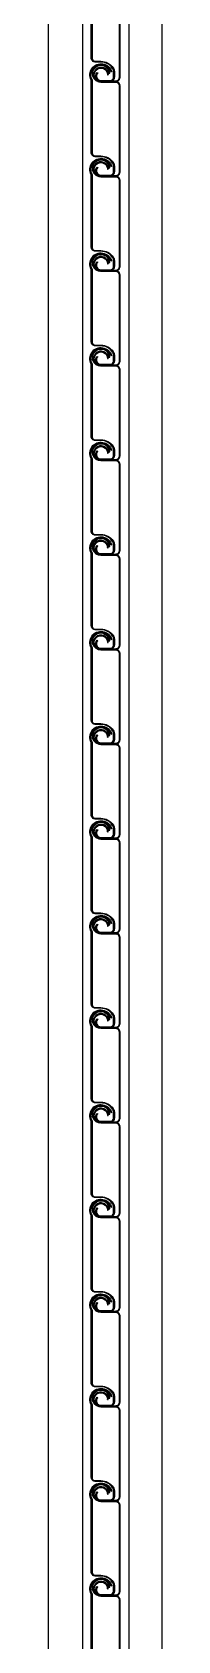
# Model space of a CAD drawing. Header units: millimetres. Extents: x 19868 to 801382, y -4805 to 85279.
# Drawn here: x 159350 to 159436, y 36118 to 37342 of the extents above; entities that cross this region are included whole.
import ezdxf

# ---------------------------------------------------------------- set-up
doc = ezdxf.new("R2010")
doc.units = ezdxf.units.MM
doc.header["$LTSCALE"] = 250
doc.layers.add('A-ETC-8', color=8, linetype='Continuous')

# ---------------------------------------------------------------- blocks, each defined once
blk = doc.blocks.new('C9fc9bb7c')
h = blk.add_hatch()
h.set_pattern_fill('ANSI31', color=256, scale=1.161, angle=-90, style=0)
h.set_pattern_definition([(315, (-1584085.85751, 209124.36318), (0.10261887162, 0.10261887162), [])])
h.paths.add_polyline_path([(710.8, 2279.6), (710.8, 2336.9), (710.8, 2344, 0.414214), (707.7, 2347.1), (696.9, 2347.1), (696.9, 2347.7), (707.7, 2347.7, -0.414214), (711.4, 2344), (711.4, 2336.9), (711.4, 2279.6)])
h.paths.add_polyline_path([(690.2, 2353.7), (690.8, 2353.7, 0.272094), (694, 2348.4), (692.9, 2348.4, -0.234313)])
h.paths.add_polyline_path([(690.2, 2353.7, -0.416993), (696.9, 2360.5), (696.9, 2359.9, 0.41726), (690.8, 2353.7)])
h.paths.add_polyline_path([(696.9, 2359.9), (696.9, 2360.5, -0.414214), (703.6, 2353.8), (703, 2353.8, 0.414214)])
h.paths.add_polyline_path([(692.9, 2348.4), (694, 2348.4, 0.125086), (696.9, 2347.7), (696.9, 2347.1, -0.161553)])
h.paths.add_polyline_path([(707.7, 2275.1), (696.9, 2275.1), (696.9, 2275.7), (704.1, 2275.7), (707.7, 2275.7, 0.414214), (710.8, 2278.8), (710.8, 2279.6), (711.4, 2279.6), (711.4, 2278.8, -0.414214)])
h.paths.add_polyline_path([(696.9, 2285.8), (696.9, 2286.4, -0.414214), (702.5, 2280.7), (701.9, 2280.7, 0.414214)])
h.paths.add_polyline_path([(691.4, 2279.6, -0.474498), (696.9, 2286.4), (696.9, 2285.8, 0.481821), (692, 2279.6)])
h.paths.add_polyline_path([(691.4, 2279.6), (692, 2279.6, 0.349691), (696.9, 2275.7), (696.9, 2275.1, -0.356394)])
h = blk.add_hatch()
h.set_pattern_fill('ANSI31', color=256, scale=1.161, angle=-90, style=0)
h.set_pattern_definition([(315, (-1584085.85751, 209052.38711), (0.10261887162, 0.10261887162), [])])
h.paths.add_polyline_path([(710.8, 2207.6), (710.8, 2264.9), (710.8, 2272.1, 0.414214), (707.7, 2275.1), (696.9, 2275.1), (696.9, 2275.7), (707.7, 2275.7, -0.414214), (711.4, 2272.1), (711.4, 2264.9), (711.4, 2207.6)])
h.paths.add_polyline_path([(690.2, 2281.7), (690.8, 2281.7, 0.272094), (694, 2276.4), (692.9, 2276.4, -0.234313)])
h.paths.add_polyline_path([(690.2, 2281.7, -0.416993), (696.9, 2288.5), (696.9, 2287.9, 0.41726), (690.8, 2281.7)])
h.paths.add_polyline_path([(696.9, 2287.9), (696.9, 2288.5, -0.414214), (703.6, 2281.8), (703, 2281.8, 0.414214)])
h.paths.add_polyline_path([(692.9, 2276.4), (694, 2276.4, 0.125086), (696.9, 2275.7), (696.9, 2275.1, -0.161553)])
h.paths.add_polyline_path([(707.7, 2203.1), (696.9, 2203.1), (696.9, 2203.7), (704.1, 2203.7), (707.7, 2203.7, 0.414214), (710.8, 2206.8), (710.8, 2207.6), (711.4, 2207.6), (711.4, 2206.8, -0.414214)])
h.paths.add_polyline_path([(696.9, 2213.8), (696.9, 2214.4, -0.414214), (702.5, 2208.8), (701.9, 2208.8, 0.414214)])
h.paths.add_polyline_path([(691.4, 2207.6, -0.474498), (696.9, 2214.4), (696.9, 2213.8, 0.481821), (692, 2207.6)])
h.paths.add_polyline_path([(691.4, 2207.6), (692, 2207.6, 0.349691), (696.9, 2203.7), (696.9, 2203.1, -0.356394)])
h = blk.add_hatch()
h.set_pattern_fill('ANSI31', color=256, scale=1.161, angle=-90, style=0)
h.set_pattern_definition([(315, (-1584085.85751, 208980.41104), (0.10261887162, 0.10261887162), [])])
h.paths.add_polyline_path([(710.8, 2135.7), (710.8, 2192.9), (710.8, 2200.1, 0.414214), (707.7, 2203.1), (696.9, 2203.1), (696.9, 2203.7), (707.7, 2203.7, -0.414214), (711.4, 2200.1), (711.4, 2192.9), (711.4, 2135.7)])
h.paths.add_polyline_path([(690.2, 2209.8), (690.8, 2209.8, 0.272094), (694, 2204.5), (692.9, 2204.5, -0.234313)])
h.paths.add_polyline_path([(690.2, 2209.8, -0.416993), (696.9, 2216.5), (696.9, 2215.9, 0.41726), (690.8, 2209.8)])
h.paths.add_polyline_path([(696.9, 2215.9), (696.9, 2216.5, -0.414214), (703.6, 2209.8), (703, 2209.8, 0.414214)])
h.paths.add_polyline_path([(692.9, 2204.5), (694, 2204.5, 0.125086), (696.9, 2203.7), (696.9, 2203.1, -0.161553)])
h.paths.add_polyline_path([(707.7, 2131.2), (696.9, 2131.2), (696.9, 2131.8), (704.1, 2131.8), (707.7, 2131.8, 0.414214), (710.8, 2134.8), (710.8, 2135.7), (711.4, 2135.7), (711.4, 2134.8, -0.414214)])
h.paths.add_polyline_path([(696.9, 2141.8), (696.9, 2142.4, -0.414214), (702.5, 2136.8), (701.9, 2136.8, 0.414214)])
h.paths.add_polyline_path([(691.4, 2135.7, -0.474498), (696.9, 2142.4), (696.9, 2141.8, 0.481821), (692, 2135.7)])
h.paths.add_polyline_path([(691.4, 2135.7), (692, 2135.7, 0.349691), (696.9, 2131.8), (696.9, 2131.2, -0.356394)])
h = blk.add_hatch()
h.set_pattern_fill('ANSI31', color=256, scale=1.161, angle=-90, style=0)
h.set_pattern_definition([(315, (-1584085.85751, 208908.43497), (0.10261887162, 0.10261887162), [])])
h.paths.add_polyline_path([(710.8, 2063.7), (710.8, 2121), (710.8, 2128.1, 0.414214), (707.7, 2131.2), (696.9, 2131.2), (696.9, 2131.8), (707.7, 2131.8, -0.414214), (711.4, 2128.1), (711.4, 2121), (711.4, 2063.7)])
h.paths.add_polyline_path([(690.2, 2137.8), (690.8, 2137.8, 0.272094), (694, 2132.5), (692.9, 2132.5, -0.234313)])
h.paths.add_polyline_path([(690.2, 2137.8, -0.416993), (696.9, 2144.6), (696.9, 2144, 0.41726), (690.8, 2137.8)])
h.paths.add_polyline_path([(696.9, 2144), (696.9, 2144.6, -0.414214), (703.6, 2137.9), (703, 2137.9, 0.414214)])
h.paths.add_polyline_path([(692.9, 2132.5), (694, 2132.5, 0.125086), (696.9, 2131.8), (696.9, 2131.2, -0.161553)])
h.paths.add_polyline_path([(707.7, 2059.2), (696.9, 2059.2), (696.9, 2059.8), (704.1, 2059.8), (707.7, 2059.8, 0.414214), (710.8, 2062.8), (710.8, 2063.7), (711.4, 2063.7), (711.4, 2062.8, -0.414214)])
h.paths.add_polyline_path([(696.9, 2069.8), (696.9, 2070.4, -0.414214), (702.5, 2064.8), (701.9, 2064.8, 0.414214)])
h.paths.add_polyline_path([(691.4, 2063.7, -0.474498), (696.9, 2070.4), (696.9, 2069.8, 0.481821), (692, 2063.7)])
h.paths.add_polyline_path([(691.4, 2063.7), (692, 2063.7, 0.349691), (696.9, 2059.8), (696.9, 2059.2, -0.356394)])
h = blk.add_hatch()
h.set_pattern_fill('ANSI31', color=256, scale=1.161, angle=-90, style=0)
h.set_pattern_definition([(315, (-1584085.85751, 208836.4589), (0.10261887162, 0.10261887162), [])])
h.paths.add_polyline_path([(710.8, 1991.7), (710.8, 2049), (710.8, 2056.1, 0.414214), (707.7, 2059.2), (696.9, 2059.2), (696.9, 2059.8), (707.7, 2059.8, -0.414214), (711.4, 2056.1), (711.4, 2049), (711.4, 1991.7)])
h.paths.add_polyline_path([(690.2, 2065.8), (690.8, 2065.8, 0.272094), (694, 2060.5), (692.9, 2060.5, -0.234313)])
h.paths.add_polyline_path([(690.2, 2065.8, -0.416993), (696.9, 2072.6), (696.9, 2072, 0.41726), (690.8, 2065.8)])
h.paths.add_polyline_path([(696.9, 2072), (696.9, 2072.6, -0.414214), (703.6, 2065.9), (703, 2065.9, 0.414214)])
h.paths.add_polyline_path([(692.9, 2060.5), (694, 2060.5, 0.125086), (696.9, 2059.8), (696.9, 2059.2, -0.161553)])
h.paths.add_polyline_path([(707.7, 1987.2), (696.9, 1987.2), (696.9, 1987.8), (704.1, 1987.8), (707.7, 1987.8, 0.414214), (710.8, 1990.9), (710.8, 1991.7), (711.4, 1991.7), (711.4, 1990.9, -0.414214)])
h.paths.add_polyline_path([(696.9, 1997.9), (696.9, 1998.5, -0.414214), (702.5, 1992.8), (701.9, 1992.8, 0.414214)])
h.paths.add_polyline_path([(691.4, 1991.7, -0.474498), (696.9, 1998.5), (696.9, 1997.9, 0.481821), (692, 1991.7)])
h.paths.add_polyline_path([(691.4, 1991.7), (692, 1991.7, 0.349691), (696.9, 1987.8), (696.9, 1987.2, -0.356394)])
h = blk.add_hatch()
h.set_pattern_fill('ANSI31', color=256, scale=1.161, angle=-90, style=0)
h.set_pattern_definition([(315, (-1584085.85751, 208764.48283), (0.10261887162, 0.10261887162), [])])
h.paths.add_polyline_path([(710.8, 1919.7), (710.8, 1977), (710.8, 1984.2, 0.414214), (707.7, 1987.2), (696.9, 1987.2), (696.9, 1987.8), (707.7, 1987.8, -0.414214), (711.4, 1984.2), (711.4, 1977), (711.4, 1919.7)])
h.paths.add_polyline_path([(690.2, 1993.8), (690.8, 1993.8, 0.272094), (694, 1988.5), (692.9, 1988.5, -0.234313)])
h.paths.add_polyline_path([(690.2, 1993.8, -0.416993), (696.9, 2000.6), (696.9, 2000, 0.41726), (690.8, 1993.8)])
h.paths.add_polyline_path([(696.9, 2000), (696.9, 2000.6, -0.414214), (703.6, 1993.9), (703, 1993.9, 0.414214)])
h.paths.add_polyline_path([(692.9, 1988.5), (694, 1988.5, 0.125086), (696.9, 1987.8), (696.9, 1987.2, -0.161553)])
h.paths.add_polyline_path([(707.7, 1915.2), (696.9, 1915.2), (696.9, 1915.8), (704.1, 1915.8), (707.7, 1915.8, 0.414214), (710.8, 1918.9), (710.8, 1919.7), (711.4, 1919.7), (711.4, 1918.9, -0.414214)])
h.paths.add_polyline_path([(696.9, 1925.9), (696.9, 1926.5, -0.414214), (702.5, 1920.9), (701.9, 1920.9, 0.414214)])
h.paths.add_polyline_path([(691.4, 1919.7, -0.474498), (696.9, 1926.5), (696.9, 1925.9, 0.481821), (692, 1919.7)])
h.paths.add_polyline_path([(691.4, 1919.7), (692, 1919.7, 0.349691), (696.9, 1915.8), (696.9, 1915.2, -0.356394)])
h = blk.add_hatch()
h.set_pattern_fill('ANSI31', color=256, scale=1.161, angle=-90, style=0)
h.set_pattern_definition([(315, (-1584085.85751, 208692.50676), (0.10261887162, 0.10261887162), [])])
h.paths.add_polyline_path([(710.8, 1847.8), (710.8, 1905), (710.8, 1912.2, 0.414214), (707.7, 1915.2), (696.9, 1915.2), (696.9, 1915.8), (707.7, 1915.8, -0.414214), (711.4, 1912.2), (711.4, 1905), (711.4, 1847.8)])
h.paths.add_polyline_path([(690.2, 1921.9), (690.8, 1921.9, 0.272094), (694, 1916.6), (692.9, 1916.6, -0.234313)])
h.paths.add_polyline_path([(690.2, 1921.9, -0.416993), (696.9, 1928.6), (696.9, 1928, 0.41726), (690.8, 1921.9)])
h.paths.add_polyline_path([(696.9, 1928), (696.9, 1928.6, -0.414214), (703.6, 1921.9), (703, 1921.9, 0.414214)])
h.paths.add_polyline_path([(692.9, 1916.6), (694, 1916.6, 0.125086), (696.9, 1915.8), (696.9, 1915.2, -0.161553)])
h.paths.add_polyline_path([(707.7, 1843.3), (696.9, 1843.3), (696.9, 1843.8), (704.1, 1843.8), (707.7, 1843.8, 0.414214), (710.8, 1846.9), (710.8, 1847.8), (711.4, 1847.8), (711.4, 1846.9, -0.414214)])
h.paths.add_polyline_path([(696.9, 1853.9), (696.9, 1854.5, -0.414214), (702.5, 1848.9), (701.9, 1848.9, 0.414214)])
h.paths.add_polyline_path([(691.4, 1847.8, -0.474498), (696.9, 1854.5), (696.9, 1853.9, 0.481821), (692, 1847.8)])
h.paths.add_polyline_path([(691.4, 1847.8), (692, 1847.8, 0.349691), (696.9, 1843.8), (696.9, 1843.3, -0.356394)])
h = blk.add_hatch()
h.set_pattern_fill('ANSI31', color=256, scale=1.161, angle=-90, style=0)
h.set_pattern_definition([(315, (-1584085.85751, 208620.53069), (0.10261887162, 0.10261887162), [])])
h.paths.add_polyline_path([(710.8, 1775.8), (710.8, 1833.1), (710.8, 1840.2, 0.414214), (707.7, 1843.3), (696.9, 1843.3), (696.9, 1843.8), (707.7, 1843.8, -0.414214), (711.4, 1840.2), (711.4, 1833.1), (711.4, 1775.8)])
h.paths.add_polyline_path([(690.2, 1849.9), (690.8, 1849.9, 0.272094), (694, 1844.6), (692.9, 1844.6, -0.234313)])
h.paths.add_polyline_path([(690.2, 1849.9, -0.416993), (696.9, 1856.7), (696.9, 1856.1, 0.41726), (690.8, 1849.9)])
h.paths.add_polyline_path([(696.9, 1856.1), (696.9, 1856.7, -0.414214), (703.6, 1850), (703, 1850, 0.414214)])
h.paths.add_polyline_path([(692.9, 1844.6), (694, 1844.6, 0.125086), (696.9, 1843.8), (696.9, 1843.3, -0.161553)])
h.paths.add_polyline_path([(707.7, 1771.3), (696.9, 1771.3), (696.9, 1771.9), (704.1, 1771.9), (707.7, 1771.9, 0.414214), (710.8, 1774.9), (710.8, 1775.8), (711.4, 1775.8), (711.4, 1774.9, -0.414214)])
h.paths.add_polyline_path([(696.9, 1781.9), (696.9, 1782.5, -0.414214), (702.5, 1776.9), (701.9, 1776.9, 0.414214)])
h.paths.add_polyline_path([(691.4, 1775.8, -0.474498), (696.9, 1782.5), (696.9, 1781.9, 0.481821), (692, 1775.8)])
h.paths.add_polyline_path([(691.4, 1775.8), (692, 1775.8, 0.349691), (696.9, 1771.9), (696.9, 1771.3, -0.356394)])
h = blk.add_hatch()
h.set_pattern_fill('ANSI31', color=256, scale=1.161, angle=-90, style=0)
h.set_pattern_definition([(315, (-1584085.85751, 208548.55462), (0.10261887162, 0.10261887162), [])])
h.paths.add_polyline_path([(710.8, 1703.8), (710.8, 1761.1), (710.8, 1768.2, 0.414214), (707.7, 1771.3), (696.9, 1771.3), (696.9, 1771.9), (707.7, 1771.9, -0.414214), (711.4, 1768.2), (711.4, 1761.1), (711.4, 1703.8)])
h.paths.add_polyline_path([(690.2, 1777.9), (690.8, 1777.9, 0.272094), (694, 1772.6), (692.9, 1772.6, -0.234313)])
h.paths.add_polyline_path([(690.2, 1777.9, -0.416993), (696.9, 1784.7), (696.9, 1784.1, 0.41726), (690.8, 1777.9)])
h.paths.add_polyline_path([(696.9, 1784.1), (696.9, 1784.7, -0.414214), (703.6, 1778), (703, 1778, 0.414214)])
h.paths.add_polyline_path([(692.9, 1772.6), (694, 1772.6, 0.125086), (696.9, 1771.9), (696.9, 1771.3, -0.161553)])
h.paths.add_polyline_path([(707.7, 1699.3), (696.9, 1699.3), (696.9, 1699.9), (704.1, 1699.9), (707.7, 1699.9, 0.414214), (710.8, 1702.9), (710.8, 1703.8), (711.4, 1703.8), (711.4, 1702.9, -0.414214)])
h.paths.add_polyline_path([(696.9, 1710), (696.9, 1710.5, -0.414214), (702.5, 1704.9), (701.9, 1704.9, 0.414214)])
h.paths.add_polyline_path([(691.4, 1703.8, -0.474498), (696.9, 1710.5), (696.9, 1710, 0.481821), (692, 1703.8)])
h.paths.add_polyline_path([(691.4, 1703.8), (692, 1703.8, 0.349691), (696.9, 1699.9), (696.9, 1699.3, -0.356394)])
h = blk.add_hatch()
h.set_pattern_fill('ANSI31', color=256, scale=1.161, angle=-90, style=0)
h.set_pattern_definition([(315, (-1584085.85751, 208476.57855), (0.10261887162, 0.10261887162), [])])
h.paths.add_polyline_path([(710.8, 1631.8), (710.8, 1689.1), (710.8, 1696.3, 0.414214), (707.7, 1699.3), (696.9, 1699.3), (696.9, 1699.9), (707.7, 1699.9, -0.414214), (711.4, 1696.3), (711.4, 1689.1), (711.4, 1631.8)])
h.paths.add_polyline_path([(690.2, 1705.9), (690.8, 1705.9, 0.272094), (694, 1700.6), (692.9, 1700.6, -0.234313)])
h.paths.add_polyline_path([(690.2, 1705.9, -0.416993), (696.9, 1712.7), (696.9, 1712.1, 0.41726), (690.8, 1705.9)])
h.paths.add_polyline_path([(696.9, 1712.1), (696.9, 1712.7, -0.414214), (703.6, 1706), (703, 1706, 0.414214)])
h.paths.add_polyline_path([(692.9, 1700.6), (694, 1700.6, 0.125086), (696.9, 1699.9), (696.9, 1699.3, -0.161553)])
h.paths.add_polyline_path([(707.7, 1627.3), (696.9, 1627.3), (696.9, 1627.9), (704.1, 1627.9), (707.7, 1627.9, 0.414214), (710.8, 1631), (710.8, 1631.8), (711.4, 1631.8), (711.4, 1631, -0.414214)])
h.paths.add_polyline_path([(696.9, 1638), (696.9, 1638.6, -0.414214), (702.5, 1633), (701.9, 1633, 0.414214)])
h.paths.add_polyline_path([(691.4, 1631.8, -0.474498), (696.9, 1638.6), (696.9, 1638, 0.481821), (692, 1631.8)])
h.paths.add_polyline_path([(691.4, 1631.8), (692, 1631.8, 0.349691), (696.9, 1627.9), (696.9, 1627.3, -0.356394)])
h = blk.add_hatch()
h.set_pattern_fill('ANSI31', color=256, scale=1.161, angle=-90, style=0)
h.set_pattern_definition([(315, (-1584085.85751, 208404.60248), (0.10261887162, 0.10261887162), [])])
h.paths.add_polyline_path([(710.8, 1559.9), (710.8, 1617.1), (710.8, 1624.3, 0.414214), (707.7, 1627.3), (696.9, 1627.3), (696.9, 1627.9), (707.7, 1627.9, -0.414214), (711.4, 1624.3), (711.4, 1617.1), (711.4, 1559.9)])
h.paths.add_polyline_path([(690.2, 1634), (690.8, 1634, 0.272094), (694, 1628.7), (692.9, 1628.7, -0.234313)])
h.paths.add_polyline_path([(690.2, 1634, -0.416993), (696.9, 1640.7), (696.9, 1640.1, 0.41726), (690.8, 1634)])
h.paths.add_polyline_path([(696.9, 1640.1), (696.9, 1640.7, -0.414214), (703.6, 1634), (703, 1634, 0.414214)])
h.paths.add_polyline_path([(692.9, 1628.7), (694, 1628.7, 0.125086), (696.9, 1627.9), (696.9, 1627.3, -0.161553)])
h.paths.add_polyline_path([(707.7, 1555.4), (696.9, 1555.4), (696.9, 1555.9), (704.1, 1555.9), (707.7, 1555.9, 0.414214), (710.8, 1559), (710.8, 1559.9), (711.4, 1559.9), (711.4, 1559, -0.414214)])
h.paths.add_polyline_path([(696.9, 1566), (696.9, 1566.6, -0.414214), (702.5, 1561), (701.9, 1561, 0.414214)])
h.paths.add_polyline_path([(691.4, 1559.9, -0.474498), (696.9, 1566.6), (696.9, 1566, 0.481821), (692, 1559.9)])
h.paths.add_polyline_path([(691.4, 1559.9), (692, 1559.9, 0.349691), (696.9, 1555.9), (696.9, 1555.4, -0.356394)])
h = blk.add_hatch()
h.set_pattern_fill('ANSI31', color=256, scale=1.161, angle=-90, style=0)
h.set_pattern_definition([(315, (-1584085.85751, 208332.62641), (0.10261887162, 0.10261887162), [])])
h.paths.add_polyline_path([(710.8, 1487.9), (710.8, 1545.2), (710.8, 1552.3, 0.414214), (707.7, 1555.4), (696.9, 1555.4), (696.9, 1555.9), (707.7, 1555.9, -0.414214), (711.4, 1552.3), (711.4, 1545.2), (711.4, 1487.9)])
h.paths.add_polyline_path([(690.2, 1562), (690.8, 1562, 0.272094), (694, 1556.7), (692.9, 1556.7, -0.234313)])
h.paths.add_polyline_path([(690.2, 1562, -0.416993), (696.9, 1568.7), (696.9, 1568.2, 0.41726), (690.8, 1562)])
h.paths.add_polyline_path([(696.9, 1568.2), (696.9, 1568.7, -0.414214), (703.6, 1562.1), (703, 1562.1, 0.414214)])
h.paths.add_polyline_path([(692.9, 1556.7), (694, 1556.7, 0.125086), (696.9, 1555.9), (696.9, 1555.4, -0.161553)])
h.paths.add_polyline_path([(707.7, 1483.4), (696.9, 1483.4), (696.9, 1484), (704.1, 1484), (707.7, 1484, 0.414214), (710.8, 1487), (710.8, 1487.9), (711.4, 1487.9), (711.4, 1487, -0.414214)])
h.paths.add_polyline_path([(696.9, 1494), (696.9, 1494.6, -0.414214), (702.5, 1489), (701.9, 1489, 0.414214)])
h.paths.add_polyline_path([(691.4, 1487.9, -0.474498), (696.9, 1494.6), (696.9, 1494, 0.481821), (692, 1487.9)])
h.paths.add_polyline_path([(691.4, 1487.9), (692, 1487.9, 0.349691), (696.9, 1484), (696.9, 1483.4, -0.356394)])
h = blk.add_hatch()
h.set_pattern_fill('ANSI31', color=256, scale=1.161, angle=-90, style=0)
h.set_pattern_definition([(315, (-1584085.85751, 208260.65034), (0.10261887162, 0.10261887162), [])])
h.paths.add_polyline_path([(710.8, 1415.9), (710.8, 1473.2), (710.8, 1480.3, 0.414214), (707.7, 1483.4), (696.9, 1483.4), (696.9, 1484), (707.7, 1484, -0.414214), (711.4, 1480.3), (711.4, 1473.2), (711.4, 1415.9)])
h.paths.add_polyline_path([(690.2, 1490), (690.8, 1490, 0.272094), (694, 1484.7), (692.9, 1484.7, -0.234313)])
h.paths.add_polyline_path([(690.2, 1490, -0.416993), (696.9, 1496.8), (696.9, 1496.2, 0.41726), (690.8, 1490)])
h.paths.add_polyline_path([(696.9, 1496.2), (696.9, 1496.8, -0.414214), (703.6, 1490.1), (703, 1490.1, 0.414214)])
h.paths.add_polyline_path([(692.9, 1484.7), (694, 1484.7, 0.125086), (696.9, 1484), (696.9, 1483.4, -0.161553)])
h.paths.add_polyline_path([(707.7, 1411.4), (696.9, 1411.4), (696.9, 1412), (704.1, 1412), (707.7, 1412, 0.414214), (710.8, 1415), (710.8, 1415.9), (711.4, 1415.9), (711.4, 1415, -0.414214)])
h.paths.add_polyline_path([(696.9, 1422.1), (696.9, 1422.6, -0.414214), (702.5, 1417), (701.9, 1417, 0.414214)])
h.paths.add_polyline_path([(691.4, 1415.9, -0.474498), (696.9, 1422.6), (696.9, 1422.1, 0.481821), (692, 1415.9)])
h.paths.add_polyline_path([(691.4, 1415.9), (692, 1415.9, 0.349691), (696.9, 1412), (696.9, 1411.4, -0.356394)])
h = blk.add_hatch()
h.set_pattern_fill('ANSI31', color=256, scale=1.161, angle=-90, style=0)
h.set_pattern_definition([(315, (-1584085.85751, 208188.67427), (0.10261887162, 0.10261887162), [])])
h.paths.add_polyline_path([(710.8, 1343.9), (710.8, 1401.2), (710.8, 1408.3, 0.414214), (707.7, 1411.4), (696.9, 1411.4), (696.9, 1412), (707.7, 1412, -0.414214), (711.4, 1408.3), (711.4, 1401.2), (711.4, 1343.9)])
h.paths.add_polyline_path([(690.2, 1418), (690.8, 1418, 0.272094), (694, 1412.7), (692.9, 1412.7, -0.234313)])
h.paths.add_polyline_path([(690.2, 1418, -0.416993), (696.9, 1424.8), (696.9, 1424.2, 0.41726), (690.8, 1418)])
h.paths.add_polyline_path([(696.9, 1424.2), (696.9, 1424.8, -0.414214), (703.6, 1418.1), (703, 1418.1, 0.414214)])
h.paths.add_polyline_path([(692.9, 1412.7), (694, 1412.7, 0.125086), (696.9, 1412), (696.9, 1411.4, -0.161553)])
h.paths.add_polyline_path([(707.7, 1339.4), (696.9, 1339.4), (696.9, 1340), (704.1, 1340), (707.7, 1340, 0.414214), (710.8, 1343.1), (710.8, 1343.9), (711.4, 1343.9), (711.4, 1343.1, -0.414214)])
h.paths.add_polyline_path([(696.9, 1350.1), (696.9, 1350.7, -0.414214), (702.5, 1345), (701.9, 1345, 0.414214)])
h.paths.add_polyline_path([(691.4, 1343.9, -0.474498), (696.9, 1350.7), (696.9, 1350.1, 0.481821), (692, 1343.9)])
h.paths.add_polyline_path([(691.4, 1343.9), (692, 1343.9, 0.349691), (696.9, 1340), (696.9, 1339.4, -0.356394)])
h = blk.add_hatch()
h.set_pattern_fill('ANSI31', color=256, scale=1.161, angle=-90, style=0)
h.set_pattern_definition([(315, (-1584085.85751, 208116.6982), (0.10261887162, 0.10261887162), [])])
h.paths.add_polyline_path([(710.8, 1271.9), (710.8, 1329.2), (710.8, 1336.4, 0.414214), (707.7, 1339.4), (696.9, 1339.4), (696.9, 1340), (707.7, 1340, -0.414214), (711.4, 1336.4), (711.4, 1329.2), (711.4, 1271.9)])
h.paths.add_polyline_path([(690.2, 1346.1), (690.8, 1346.1, 0.272094), (694, 1340.8), (692.9, 1340.8, -0.234313)])
h.paths.add_polyline_path([(690.2, 1346.1, -0.416993), (696.9, 1352.8), (696.9, 1352.2, 0.41726), (690.8, 1346.1)])
h.paths.add_polyline_path([(696.9, 1352.2), (696.9, 1352.8, -0.414214), (703.6, 1346.1), (703, 1346.1, 0.414214)])
h.paths.add_polyline_path([(692.9, 1340.8), (694, 1340.8, 0.125086), (696.9, 1340), (696.9, 1339.4, -0.161553)])
h.paths.add_polyline_path([(707.7, 1267.5), (696.9, 1267.5), (696.9, 1268), (704.1, 1268), (707.7, 1268, 0.414214), (710.8, 1271.1), (710.8, 1271.9), (711.4, 1271.9), (711.4, 1271.1, -0.414214)])
h.paths.add_polyline_path([(696.9, 1278.1), (696.9, 1278.7, -0.414214), (702.5, 1273.1), (701.9, 1273.1, 0.414214)])
h.paths.add_polyline_path([(691.4, 1271.9, -0.474498), (696.9, 1278.7), (696.9, 1278.1, 0.481821), (692, 1271.9)])
h.paths.add_polyline_path([(691.4, 1271.9), (692, 1271.9, 0.349691), (696.9, 1268), (696.9, 1267.5, -0.356394)])
h = blk.add_hatch()
h.set_pattern_fill('ANSI31', color=256, scale=1.161, angle=-90, style=0)
h.set_pattern_definition([(315, (-1584085.85751, 208044.72213), (0.10261887162, 0.10261887162), [])])
h.paths.add_polyline_path([(710.8, 1200), (710.8, 1257.3), (710.8, 1264.4, 0.414214), (707.7, 1267.5), (696.9, 1267.5), (696.9, 1268), (707.7, 1268, -0.414214), (711.4, 1264.4), (711.4, 1257.3), (711.4, 1200)])
h.paths.add_polyline_path([(690.2, 1274.1), (690.8, 1274.1, 0.272094), (694, 1268.8), (692.9, 1268.8, -0.234313)])
h.paths.add_polyline_path([(690.2, 1274.1, -0.416993), (696.9, 1280.8), (696.9, 1280.3, 0.41726), (690.8, 1274.1)])
h.paths.add_polyline_path([(696.9, 1280.3), (696.9, 1280.8, -0.414214), (703.6, 1274.1), (703, 1274.1, 0.414214)])
h.paths.add_polyline_path([(692.9, 1268.8), (694, 1268.8, 0.125086), (696.9, 1268), (696.9, 1267.5, -0.161553)])
h.paths.add_polyline_path([(707.7, 1195.5), (696.9, 1195.5), (696.9, 1196.1), (704.1, 1196.1), (707.7, 1196.1, 0.414214), (710.8, 1199.1), (710.8, 1200), (711.4, 1200), (711.4, 1199.1, -0.414214)])
h.paths.add_polyline_path([(696.9, 1206.1), (696.9, 1206.7, -0.414214), (702.5, 1201.1), (701.9, 1201.1, 0.414214)])
h.paths.add_polyline_path([(691.4, 1200, -0.474498), (696.9, 1206.7), (696.9, 1206.1, 0.481821), (692, 1200)])
h.paths.add_polyline_path([(691.4, 1200), (692, 1200, 0.349691), (696.9, 1196.1), (696.9, 1195.5, -0.356394)])
h = blk.add_hatch()
h.set_pattern_fill('ANSI31', color=256, scale=1.161, angle=-90, style=0)
h.set_pattern_definition([(315, (-1584085.85751, 207972.74606), (0.10261887162, 0.10261887162), [])])
h.paths.add_polyline_path([(710.8, 1128), (710.8, 1185.3), (710.8, 1192.4, 0.414214), (707.7, 1195.5), (696.9, 1195.5), (696.9, 1196.1), (707.7, 1196.1, -0.414214), (711.4, 1192.4), (711.4, 1185.3), (711.4, 1128)])
h.paths.add_polyline_path([(690.2, 1202.1), (690.8, 1202.1, 0.272094), (694, 1196.8), (692.9, 1196.8, -0.234313)])
h.paths.add_polyline_path([(690.2, 1202.1, -0.416993), (696.9, 1208.9), (696.9, 1208.3, 0.41726), (690.8, 1202.1)])
h.paths.add_polyline_path([(696.9, 1208.3), (696.9, 1208.9, -0.414214), (703.6, 1202.2), (703, 1202.2, 0.414214)])
h.paths.add_polyline_path([(692.9, 1196.8), (694, 1196.8, 0.125086), (696.9, 1196.1), (696.9, 1195.5, -0.161553)])
h.paths.add_polyline_path([(707.7, 1123.5), (696.9, 1123.5), (696.9, 1124.1), (704.1, 1124.1), (707.7, 1124.1, 0.414214), (710.8, 1127.1), (710.8, 1128), (711.4, 1128), (711.4, 1127.1, -0.414214)])
h.paths.add_polyline_path([(696.9, 1134.2), (696.9, 1134.7, -0.414214), (702.5, 1129.1), (701.9, 1129.1, 0.414214)])
h.paths.add_polyline_path([(691.4, 1128, -0.474498), (696.9, 1134.7), (696.9, 1134.2, 0.481821), (692, 1128)])
h.paths.add_polyline_path([(691.4, 1128), (692, 1128, 0.349691), (696.9, 1124.1), (696.9, 1123.5, -0.356394)])
h = blk.add_hatch()
h.set_pattern_fill('ANSI31', color=256, scale=1.161, angle=-90, style=0)
h.set_pattern_definition([(315, (-1584085.85751, 207900.76999), (0.10261887162, 0.10261887162), [])])
h.paths.add_polyline_path([(710.8, 1056), (710.8, 1113.3), (710.8, 1120.4, 0.414214), (707.7, 1123.5), (696.9, 1123.5), (696.9, 1124.1), (707.7, 1124.1, -0.414214), (711.4, 1120.4), (711.4, 1113.3), (711.4, 1056)])
h.paths.add_polyline_path([(690.2, 1130.1), (690.8, 1130.1, 0.272094), (694, 1124.8), (692.9, 1124.8, -0.234313)])
h.paths.add_polyline_path([(690.2, 1130.1, -0.416993), (696.9, 1136.9), (696.9, 1136.3, 0.41726), (690.8, 1130.1)])
h.paths.add_polyline_path([(696.9, 1136.3), (696.9, 1136.9, -0.414214), (703.6, 1130.2), (703, 1130.2, 0.414214)])
h.paths.add_polyline_path([(692.9, 1124.8), (694, 1124.8, 0.125086), (696.9, 1124.1), (696.9, 1123.5, -0.161553)])
h.paths.add_polyline_path([(707.7, 1051.5), (696.9, 1051.5), (696.9, 1052.1), (704.1, 1052.1), (707.7, 1052.1, 0.414214), (710.8, 1055.2), (710.8, 1056), (711.4, 1056), (711.4, 1055.2, -0.414214)])
h.paths.add_polyline_path([(696.9, 1062.2), (696.9, 1062.8, -0.414214), (702.5, 1057.1), (701.9, 1057.1, 0.414214)])
h.paths.add_polyline_path([(691.4, 1056, -0.474498), (696.9, 1062.8), (696.9, 1062.2, 0.481821), (692, 1056)])
h.paths.add_polyline_path([(691.4, 1056), (692, 1056, 0.349691), (696.9, 1052.1), (696.9, 1051.5, -0.356394)])
for p, q in [((683, 6083.1), (683, 0)), ((718, 6083.1), (718, 0)), ((657, 6080.3), (657, 0)), ((743, 6080.3), (743, 0)), ((696.9, 2275.7), (696.9, 2276.2)), ((696.9, 2276.2), (704.3, 2276.2)), ((696.9, 2203.7), (696.9, 2204.2)), ((696.9, 2204.2), (704.3, 2204.2)), ((696.9, 2131.8), (696.9, 2132.3)), ((696.9, 2132.3), (704.3, 2132.3)), ((696.9, 2059.8), (696.9, 2060.3)), ((696.9, 2060.3), (704.3, 2060.3)), ((696.9, 1987.8), (696.9, 1988.3)), ((696.9, 1988.3), (704.3, 1988.3)), ((696.9, 1915.8), (696.9, 1916.3)), ((696.9, 1916.3), (704.3, 1916.3)), ((696.9, 1843.8), (696.9, 1844.3)), ((696.9, 1844.3), (704.3, 1844.3)), ((696.9, 1771.9), (696.9, 1772.4)), ((696.9, 1772.4), (704.3, 1772.4)), ((696.9, 1699.9), (696.9, 1700.4)), ((696.9, 1700.4), (704.3, 1700.4)), ((696.9, 1627.9), (696.9, 1628.4)), ((696.9, 1628.4), (704.3, 1628.4)), ((696.9, 1555.9), (696.9, 1556.4)), ((696.9, 1556.4), (704.3, 1556.4)), ((696.9, 1484), (696.9, 1484.5)), ((696.9, 1484.5), (704.3, 1484.5)), ((696.9, 1412), (696.9, 1412.5)), ((696.9, 1412.5), (704.3, 1412.5)), ((696.9, 1340), (696.9, 1340.5)), ((696.9, 1340.5), (704.3, 1340.5)), ((696.9, 1268), (696.9, 1268.5)), ((696.9, 1268.5), (704.3, 1268.5)), ((696.9, 1196.1), (696.9, 1196.6)), ((696.9, 1196.6), (704.3, 1196.6)), ((696.9, 1124.1), (696.9, 1124.6)), ((696.9, 1124.6), (704.3, 1124.6))]:
    blk.add_line(p, q)
for points in [[(690.2, 2336.9), (690.2, 2293.4, 0.414214), (692.6, 2290.9), (696.9, 2290.9, -0.251984), (706.3, 2285.8, -0.146897), (707.1, 2283.2), (707.1, 2278.8, -0.414214), (704.1, 2275.7), (696.9, 2275.7, -0.668179), (694.1, 2282.4), (694.5, 2282, 0.668179), (696.9, 2276.3), (704.1, 2276.3, 0.414214), (706.5, 2278.8), (706.5, 2283.2, 0.146897), (705.8, 2285.5, 0.251984), (696.9, 2290.3), (692.6, 2290.3, -0.414214), (689.6, 2293.4), (689.6, 2336.9)], [(710.8, 2336.9), (710.8, 2278.8, -0.414214), (707.7, 2275.7), (696.9, 2275.7, -2.414214), (701.9, 2280.7), (702.5, 2280.7, 2.414214), (696.9, 2275.1), (707.7, 2275.1, 0.414214), (711.4, 2278.8), (711.4, 2336.9)], [(689.6, 2264.9), (689.6, 2276.6, -1.129258), (705, 2282.9), (704.4, 2282.8, 1.140281), (690.2, 2276.7), (690.2, 2264.9)], [(711.4, 2264.9), (711.4, 2272.1, 0.414214), (707.7, 2275.7), (696.9, 2275.7, -2.414214), (703, 2281.8), (703.6, 2281.8, 2.414214), (696.9, 2275.1), (707.7, 2275.1, -0.414214), (710.8, 2272.1), (710.8, 2264.9)], [(690.2, 2264.9), (690.2, 2221.4, 0.414214), (692.6, 2218.9), (696.9, 2218.9, -0.251984), (706.3, 2213.9, -0.146897), (707.1, 2211.2), (707.1, 2206.8, -0.414214), (704.1, 2203.7), (696.9, 2203.7, -0.668179), (694.1, 2210.4), (694.5, 2210, 0.668179), (696.9, 2204.3), (704.1, 2204.3, 0.414214), (706.5, 2206.8), (706.5, 2211.2, 0.146897), (705.8, 2213.5, 0.251984), (696.9, 2218.3), (692.6, 2218.3, -0.414214), (689.6, 2221.4), (689.6, 2264.9)], [(710.8, 2264.9), (710.8, 2206.8, -0.414214), (707.7, 2203.7), (696.9, 2203.7, -2.414214), (701.9, 2208.8), (702.5, 2208.8, 2.414214), (696.9, 2203.1), (707.7, 2203.1, 0.414214), (711.4, 2206.8), (711.4, 2264.9)], [(689.6, 2192.9), (689.6, 2204.6, -1.129258), (705, 2210.9), (704.4, 2210.8, 1.140281), (690.2, 2204.8), (690.2, 2192.9)], [(711.4, 2192.9), (711.4, 2200.1, 0.414214), (707.7, 2203.7), (696.9, 2203.7, -2.414214), (703, 2209.8), (703.6, 2209.8, 2.414214), (696.9, 2203.1), (707.7, 2203.1, -0.414214), (710.8, 2200.1), (710.8, 2192.9)], [(690.2, 2192.9), (690.2, 2149.4, 0.414214), (692.6, 2146.9), (696.9, 2146.9, -0.251984), (706.3, 2141.9, -0.146897), (707.1, 2139.2), (707.1, 2134.8, -0.414214), (704.1, 2131.8), (696.9, 2131.8, -0.668179), (694.1, 2138.4), (694.5, 2138, 0.668179), (696.9, 2132.3), (704.1, 2132.3, 0.414214), (706.5, 2134.8), (706.5, 2139.2, 0.146897), (705.8, 2141.6, 0.251984), (696.9, 2146.4), (692.6, 2146.4, -0.414214), (689.6, 2149.4), (689.6, 2192.9)], [(710.8, 2192.9), (710.8, 2134.8, -0.414214), (707.7, 2131.8), (696.9, 2131.8, -2.414214), (701.9, 2136.8), (702.5, 2136.8, 2.414214), (696.9, 2131.2), (707.7, 2131.2, 0.414214), (711.4, 2134.8), (711.4, 2192.9)], [(689.6, 2121), (689.6, 2132.6, -1.129258), (705, 2139), (704.4, 2138.8, 1.140281), (690.2, 2132.8), (690.2, 2121)], [(711.4, 2121), (711.4, 2128.1, 0.414214), (707.7, 2131.8), (696.9, 2131.8, -2.414214), (703, 2137.9), (703.6, 2137.9, 2.414214), (696.9, 2131.2), (707.7, 2131.2, -0.414214), (710.8, 2128.1), (710.8, 2121)], [(690.2, 2121), (690.2, 2077.4, 0.414214), (692.6, 2075), (696.9, 2075, -0.251984), (706.3, 2069.9, -0.146897), (707.1, 2067.3), (707.1, 2062.8, -0.414214), (704.1, 2059.8), (696.9, 2059.8, -0.668179), (694.1, 2066.4), (694.5, 2066, 0.668179), (696.9, 2060.4), (704.1, 2060.4, 0.414214), (706.5, 2062.8), (706.5, 2067.3, 0.146897), (705.8, 2069.6, 0.251984), (696.9, 2074.4), (692.6, 2074.4, -0.414214), (689.6, 2077.4), (689.6, 2121)], [(710.8, 2121), (710.8, 2062.8, -0.414214), (707.7, 2059.8), (696.9, 2059.8, -2.414214), (701.9, 2064.8), (702.5, 2064.8, 2.414214), (696.9, 2059.2), (707.7, 2059.2, 0.414214), (711.4, 2062.8), (711.4, 2121)], [(689.6, 2049), (689.6, 2060.6, -1.129258), (705, 2067), (704.4, 2066.8, 1.140281), (690.2, 2060.8), (690.2, 2049)], [(711.4, 2049), (711.4, 2056.1, 0.414214), (707.7, 2059.8), (696.9, 2059.8, -2.414214), (703, 2065.9), (703.6, 2065.9, 2.414214), (696.9, 2059.2), (707.7, 2059.2, -0.414214), (710.8, 2056.1), (710.8, 2049)], [(690.2, 2049), (690.2, 2005.5, 0.414214), (692.6, 2003), (696.9, 2003, -0.251984), (706.3, 1997.9, -0.146897), (707.1, 1995.3), (707.1, 1990.9, -0.414214), (704.1, 1987.8), (696.9, 1987.8, -0.668179), (694.1, 1994.5), (694.5, 1994.1, 0.668179), (696.9, 1988.4), (704.1, 1988.4, 0.414214), (706.5, 1990.9), (706.5, 1995.3, 0.146897), (705.8, 1997.6, 0.251984), (696.9, 2002.4), (692.6, 2002.4, -0.414214), (689.6, 2005.5), (689.6, 2049)], [(710.8, 2049), (710.8, 1990.9, -0.414214), (707.7, 1987.8), (696.9, 1987.8, -2.414214), (701.9, 1992.8), (702.5, 1992.8, 2.414214), (696.9, 1987.2), (707.7, 1987.2, 0.414214), (711.4, 1990.9), (711.4, 2049)], [(689.6, 1977), (689.6, 1988.7, -1.129258), (705, 1995), (704.4, 1994.9, 1.140281), (690.2, 1988.8), (690.2, 1977)], [(711.4, 1977), (711.4, 1984.2, 0.414214), (707.7, 1987.8), (696.9, 1987.8, -2.414214), (703, 1993.9), (703.6, 1993.9, 2.414214), (696.9, 1987.2), (707.7, 1987.2, -0.414214), (710.8, 1984.2), (710.8, 1977)], [(690.2, 1977), (690.2, 1933.5, 0.414214), (692.6, 1931), (696.9, 1931, -0.251984), (706.3, 1926, -0.146897), (707.1, 1923.3), (707.1, 1918.9, -0.414214), (704.1, 1915.8), (696.9, 1915.8, -0.668179), (694.1, 1922.5), (694.5, 1922.1, 0.668179), (696.9, 1916.4), (704.1, 1916.4, 0.414214), (706.5, 1918.9), (706.5, 1923.3, 0.146897), (705.8, 1925.6, 0.251984), (696.9, 1930.4), (692.6, 1930.4, -0.414214), (689.6, 1933.5), (689.6, 1977)], [(710.8, 1977), (710.8, 1918.9, -0.414214), (707.7, 1915.8), (696.9, 1915.8, -2.414214), (701.9, 1920.9), (702.5, 1920.9, 2.414214), (696.9, 1915.2), (707.7, 1915.2, 0.414214), (711.4, 1918.9), (711.4, 1977)], [(689.6, 1905), (689.6, 1916.7, -1.129258), (705, 1923), (704.4, 1922.9, 1.140281), (690.2, 1916.9), (690.2, 1905)], [(711.4, 1905), (711.4, 1912.2, 0.414214), (707.7, 1915.8), (696.9, 1915.8, -2.414214), (703, 1921.9), (703.6, 1921.9, 2.414214), (696.9, 1915.2), (707.7, 1915.2, -0.414214), (710.8, 1912.2), (710.8, 1905)], [(690.2, 1905), (690.2, 1861.5, 0.414214), (692.6, 1859), (696.9, 1859, -0.251984), (706.3, 1854, -0.146897), (707.1, 1851.3), (707.1, 1846.9, -0.414214), (704.1, 1843.8), (696.9, 1843.8, -0.668179), (694.1, 1850.5), (694.5, 1850.1, 0.668179), (696.9, 1844.4), (704.1, 1844.4, 0.414214), (706.5, 1846.9), (706.5, 1851.3, 0.146897), (705.8, 1853.7, 0.251984), (696.9, 1858.5), (692.6, 1858.5, -0.414214), (689.6, 1861.5), (689.6, 1905)], [(710.8, 1905), (710.8, 1846.9, -0.414214), (707.7, 1843.8), (696.9, 1843.8, -2.414214), (701.9, 1848.9), (702.5, 1848.9, 2.414214), (696.9, 1843.3), (707.7, 1843.3, 0.414214), (711.4, 1846.9), (711.4, 1905)], [(689.6, 1833.1), (689.6, 1844.7, -1.129258), (705, 1851.1), (704.4, 1850.9, 1.140281), (690.2, 1844.9), (690.2, 1833.1)], [(711.4, 1833.1), (711.4, 1840.2, 0.414214), (707.7, 1843.8), (696.9, 1843.8, -2.414214), (703, 1850), (703.6, 1850, 2.414214), (696.9, 1843.3), (707.7, 1843.3, -0.414214), (710.8, 1840.2), (710.8, 1833.1)], [(690.2, 1833.1), (690.2, 1789.5, 0.414214), (692.6, 1787.1), (696.9, 1787.1, -0.251984), (706.3, 1782, -0.146897), (707.1, 1779.4), (707.1, 1774.9, -0.414214), (704.1, 1771.9), (696.9, 1771.9, -0.668179), (694.1, 1778.5), (694.5, 1778.1, 0.668179), (696.9, 1772.5), (704.1, 1772.5, 0.414214), (706.5, 1774.9), (706.5, 1779.4, 0.146897), (705.8, 1781.7, 0.251984), (696.9, 1786.5), (692.6, 1786.5, -0.414214), (689.6, 1789.5), (689.6, 1833.1)], [(710.8, 1833.1), (710.8, 1774.9, -0.414214), (707.7, 1771.9), (696.9, 1771.9, -2.414214), (701.9, 1776.9), (702.5, 1776.9, 2.414214), (696.9, 1771.3), (707.7, 1771.3, 0.414214), (711.4, 1774.9), (711.4, 1833.1)], [(689.6, 1761.1), (689.6, 1772.7, -1.129258), (705, 1779.1), (704.4, 1778.9, 1.140281), (690.2, 1772.9), (690.2, 1761.1)], [(711.4, 1761.1), (711.4, 1768.2, 0.414214), (707.7, 1771.9), (696.9, 1771.9, -2.414214), (703, 1778), (703.6, 1778, 2.414214), (696.9, 1771.3), (707.7, 1771.3, -0.414214), (710.8, 1768.2), (710.8, 1761.1)], [(690.2, 1761.1), (690.2, 1717.6, 0.414214), (692.6, 1715.1), (696.9, 1715.1, -0.251984), (706.3, 1710, -0.146897), (707.1, 1707.4), (707.1, 1702.9, -0.414214), (704.1, 1699.9), (696.9, 1699.9, -0.668179), (694.1, 1706.6), (694.5, 1706.2, 0.668179), (696.9, 1700.5), (704.1, 1700.5, 0.414214), (706.5, 1702.9), (706.5, 1707.4, 0.146897), (705.8, 1709.7, 0.251984), (696.9, 1714.5), (692.6, 1714.5, -0.414214), (689.6, 1717.6), (689.6, 1761.1)], [(710.8, 1761.1), (710.8, 1702.9, -0.414214), (707.7, 1699.9), (696.9, 1699.9, -2.414214), (701.9, 1704.9), (702.5, 1704.9, 2.414214), (696.9, 1699.3), (707.7, 1699.3, 0.414214), (711.4, 1702.9), (711.4, 1761.1)], [(689.6, 1689.1), (689.6, 1700.8, -1.129258), (705, 1707.1), (704.4, 1707, 1.140281), (690.2, 1700.9), (690.2, 1689.1)], [(711.4, 1689.1), (711.4, 1696.3, 0.414214), (707.7, 1699.9), (696.9, 1699.9, -2.414214), (703, 1706), (703.6, 1706, 2.414214), (696.9, 1699.3), (707.7, 1699.3, -0.414214), (710.8, 1696.3), (710.8, 1689.1)], [(690.2, 1689.1), (690.2, 1645.6, 0.414214), (692.6, 1643.1), (696.9, 1643.1, -0.251984), (706.3, 1638, -0.146897), (707.1, 1635.4), (707.1, 1631, -0.414214), (704.1, 1627.9), (696.9, 1627.9, -0.668179), (694.1, 1634.6), (694.5, 1634.2, 0.668179), (696.9, 1628.5), (704.1, 1628.5, 0.414214), (706.5, 1631), (706.5, 1635.4, 0.146897), (705.8, 1637.7, 0.251984), (696.9, 1642.5), (692.6, 1642.5, -0.414214), (689.6, 1645.6), (689.6, 1689.1)], [(710.8, 1689.1), (710.8, 1631, -0.414214), (707.7, 1627.9), (696.9, 1627.9, -2.414214), (701.9, 1633), (702.5, 1633, 2.414214), (696.9, 1627.3), (707.7, 1627.3, 0.414214), (711.4, 1631), (711.4, 1689.1)], [(689.6, 1617.1), (689.6, 1628.8, -1.129258), (705, 1635.1), (704.4, 1635, 1.140281), (690.2, 1628.9), (690.2, 1617.1)], [(711.4, 1617.1), (711.4, 1624.3, 0.414214), (707.7, 1627.9), (696.9, 1627.9, -2.414214), (703, 1634), (703.6, 1634, 2.414214), (696.9, 1627.3), (707.7, 1627.3, -0.414214), (710.8, 1624.3), (710.8, 1617.1)], [(690.2, 1617.1), (690.2, 1573.6, 0.414214), (692.6, 1571.1), (696.9, 1571.1, -0.251984), (706.3, 1566.1, -0.146897), (707.1, 1563.4), (707.1, 1559, -0.414214), (704.1, 1555.9), (696.9, 1555.9, -0.668179), (694.1, 1562.6), (694.5, 1562.2, 0.668179), (696.9, 1556.5), (704.1, 1556.5, 0.414214), (706.5, 1559), (706.5, 1563.4, 0.146897), (705.8, 1565.7, 0.251984), (696.9, 1570.6), (692.6, 1570.6, -0.414214), (689.6, 1573.6), (689.6, 1617.1)], [(710.8, 1617.1), (710.8, 1559, -0.414214), (707.7, 1555.9), (696.9, 1555.9, -2.414214), (701.9, 1561), (702.5, 1561, 2.414214), (696.9, 1555.4), (707.7, 1555.4, 0.414214), (711.4, 1559), (711.4, 1617.1)], [(689.6, 1545.2), (689.6, 1556.8, -1.129258), (705, 1563.2), (704.4, 1563, 1.140281), (690.2, 1557), (690.2, 1545.2)], [(711.4, 1545.2), (711.4, 1552.3, 0.414214), (707.7, 1555.9), (696.9, 1555.9, -2.414214), (703, 1562.1), (703.6, 1562.1, 2.414214), (696.9, 1555.4), (707.7, 1555.4, -0.414214), (710.8, 1552.3), (710.8, 1545.2)], [(690.2, 1545.2), (690.2, 1501.6, 0.414214), (692.6, 1499.2), (696.9, 1499.2, -0.251984), (706.3, 1494.1, -0.146897), (707.1, 1491.5), (707.1, 1487, -0.414214), (704.1, 1484), (696.9, 1484, -0.668179), (694.1, 1490.6), (694.5, 1490.2, 0.668179), (696.9, 1484.6), (704.1, 1484.6, 0.414214), (706.5, 1487), (706.5, 1491.5, 0.146897), (705.8, 1493.8, 0.251984), (696.9, 1498.6), (692.6, 1498.6, -0.414214), (689.6, 1501.6), (689.6, 1545.2)], [(710.8, 1545.2), (710.8, 1487, -0.414214), (707.7, 1484), (696.9, 1484, -2.414214), (701.9, 1489), (702.5, 1489, 2.414214), (696.9, 1483.4), (707.7, 1483.4, 0.414214), (711.4, 1487), (711.4, 1545.2)], [(689.6, 1473.2), (689.6, 1484.8, -1.129258), (705, 1491.2), (704.4, 1491, 1.140281), (690.2, 1485), (690.2, 1473.2)], [(711.4, 1473.2), (711.4, 1480.3, 0.414214), (707.7, 1484), (696.9, 1484, -2.414214), (703, 1490.1), (703.6, 1490.1, 2.414214), (696.9, 1483.4), (707.7, 1483.4, -0.414214), (710.8, 1480.3), (710.8, 1473.2)], [(690.2, 1473.2), (690.2, 1429.7, 0.414214), (692.6, 1427.2), (696.9, 1427.2, -0.251984), (706.3, 1422.1, -0.146897), (707.1, 1419.5), (707.1, 1415, -0.414214), (704.1, 1412), (696.9, 1412, -0.668179), (694.1, 1418.7), (694.5, 1418.2, 0.668179), (696.9, 1412.6), (704.1, 1412.6, 0.414214), (706.5, 1415), (706.5, 1419.5, 0.146897), (705.8, 1421.8, 0.251984), (696.9, 1426.6), (692.6, 1426.6, -0.414214), (689.6, 1429.7), (689.6, 1473.2)], [(710.8, 1473.2), (710.8, 1415, -0.414214), (707.7, 1412), (696.9, 1412, -2.414214), (701.9, 1417), (702.5, 1417, 2.414214), (696.9, 1411.4), (707.7, 1411.4, 0.414214), (711.4, 1415), (711.4, 1473.2)], [(689.6, 1401.2), (689.6, 1412.9, -1.129258), (705, 1419.2), (704.4, 1419.1, 1.140281), (690.2, 1413), (690.2, 1401.2)], [(711.4, 1401.2), (711.4, 1408.3, 0.414214), (707.7, 1412), (696.9, 1412, -2.414214), (703, 1418.1), (703.6, 1418.1, 2.414214), (696.9, 1411.4), (707.7, 1411.4, -0.414214), (710.8, 1408.3), (710.8, 1401.2)], [(690.2, 1401.2), (690.2, 1357.7, 0.414214), (692.6, 1355.2), (696.9, 1355.2, -0.251984), (706.3, 1350.1, -0.146897), (707.1, 1347.5), (707.1, 1343.1, -0.414214), (704.1, 1340), (696.9, 1340, -0.668179), (694.1, 1346.7), (694.5, 1346.3, 0.668179), (696.9, 1340.6), (704.1, 1340.6, 0.414214), (706.5, 1343.1), (706.5, 1347.5, 0.146897), (705.8, 1349.8, 0.251984), (696.9, 1354.6), (692.6, 1354.6, -0.414214), (689.6, 1357.7), (689.6, 1401.2)], [(710.8, 1401.2), (710.8, 1343.1, -0.414214), (707.7, 1340), (696.9, 1340, -2.414214), (701.9, 1345), (702.5, 1345, 2.414214), (696.9, 1339.4), (707.7, 1339.4, 0.414214), (711.4, 1343.1), (711.4, 1401.2)], [(689.6, 1329.2), (689.6, 1340.9, -1.129258), (705, 1347.2), (704.4, 1347.1, 1.140281), (690.2, 1341), (690.2, 1329.2)], [(711.4, 1329.2), (711.4, 1336.4, 0.414214), (707.7, 1340), (696.9, 1340, -2.414214), (703, 1346.1), (703.6, 1346.1, 2.414214), (696.9, 1339.4), (707.7, 1339.4, -0.414214), (710.8, 1336.4), (710.8, 1329.2)], [(690.2, 1329.2), (690.2, 1285.7, 0.414214), (692.6, 1283.2), (696.9, 1283.2, -0.251984), (706.3, 1278.2, -0.146897), (707.1, 1275.5), (707.1, 1271.1, -0.414214), (704.1, 1268), (696.9, 1268, -0.668179), (694.1, 1274.7), (694.5, 1274.3, 0.668179), (696.9, 1268.6), (704.1, 1268.6, 0.414214), (706.5, 1271.1), (706.5, 1275.5, 0.146897), (705.8, 1277.8, 0.251984), (696.9, 1282.6), (692.6, 1282.6, -0.414214), (689.6, 1285.7), (689.6, 1329.2)], [(710.8, 1329.2), (710.8, 1271.1, -0.414214), (707.7, 1268), (696.9, 1268, -2.414214), (701.9, 1273.1), (702.5, 1273.1, 2.414214), (696.9, 1267.5), (707.7, 1267.5, 0.414214), (711.4, 1271.1), (711.4, 1329.2)], [(689.6, 1257.3), (689.6, 1268.9, -1.129258), (705, 1275.3), (704.4, 1275.1, 1.140281), (690.2, 1269.1), (690.2, 1257.3)], [(711.4, 1257.3), (711.4, 1264.4, 0.414214), (707.7, 1268), (696.9, 1268, -2.414214), (703, 1274.1), (703.6, 1274.1, 2.414214), (696.9, 1267.5), (707.7, 1267.5, -0.414214), (710.8, 1264.4), (710.8, 1257.3)], [(690.2, 1257.3), (690.2, 1213.7, 0.414214), (692.6, 1211.3), (696.9, 1211.3, -0.251984), (706.3, 1206.2, -0.146897), (707.1, 1203.6), (707.1, 1199.1, -0.414214), (704.1, 1196.1), (696.9, 1196.1, -0.668179), (694.1, 1202.7), (694.5, 1202.3, 0.668179), (696.9, 1196.6), (704.1, 1196.6, 0.414214), (706.5, 1199.1), (706.5, 1203.6, 0.146897), (705.8, 1205.9, 0.251984), (696.9, 1210.7), (692.6, 1210.7, -0.414214), (689.6, 1213.7), (689.6, 1257.3)], [(710.8, 1257.3), (710.8, 1199.1, -0.414214), (707.7, 1196.1), (696.9, 1196.1, -2.414214), (701.9, 1201.1), (702.5, 1201.1, 2.414214), (696.9, 1195.5), (707.7, 1195.5, 0.414214), (711.4, 1199.1), (711.4, 1257.3)], [(689.6, 1185.3), (689.6, 1196.9, -1.129258), (705, 1203.3), (704.4, 1203.1, 1.140281), (690.2, 1197.1), (690.2, 1185.3)], [(711.4, 1185.3), (711.4, 1192.4, 0.414214), (707.7, 1196.1), (696.9, 1196.1, -2.414214), (703, 1202.2), (703.6, 1202.2, 2.414214), (696.9, 1195.5), (707.7, 1195.5, -0.414214), (710.8, 1192.4), (710.8, 1185.3)], [(690.2, 1185.3), (690.2, 1141.8, 0.414214), (692.6, 1139.3), (696.9, 1139.3, -0.251984), (706.3, 1134.2, -0.146897), (707.1, 1131.6), (707.1, 1127.1, -0.414214), (704.1, 1124.1), (696.9, 1124.1, -0.668179), (694.1, 1130.8), (694.5, 1130.3, 0.668179), (696.9, 1124.7), (704.1, 1124.7, 0.414214), (706.5, 1127.1), (706.5, 1131.6, 0.146897), (705.8, 1133.9, 0.251984), (696.9, 1138.7), (692.6, 1138.7, -0.414214), (689.6, 1141.8), (689.6, 1185.3)], [(710.8, 1185.3), (710.8, 1127.1, -0.414214), (707.7, 1124.1), (696.9, 1124.1, -2.414214), (701.9, 1129.1), (702.5, 1129.1, 2.414214), (696.9, 1123.5), (707.7, 1123.5, 0.414214), (711.4, 1127.1), (711.4, 1185.3)], [(689.6, 1113.3), (689.6, 1125, -1.129258), (705, 1131.3), (704.4, 1131.1, 1.140281), (690.2, 1125.1), (690.2, 1113.3)], [(711.4, 1113.3), (711.4, 1120.4, 0.414214), (707.7, 1124.1), (696.9, 1124.1, -2.414214), (703, 1130.2), (703.6, 1130.2, 2.414214), (696.9, 1123.5), (707.7, 1123.5, -0.414214), (710.8, 1120.4), (710.8, 1113.3)], [(690.2, 1113.3), (690.2, 1069.8, 0.414214), (692.6, 1067.3), (696.9, 1067.3, -0.251984), (706.3, 1062.2, -0.146897), (707.1, 1059.6), (707.1, 1055.2, -0.414214), (704.1, 1052.1), (696.9, 1052.1, -0.668179), (694.1, 1058.8), (694.5, 1058.4, 0.668179), (696.9, 1052.7), (704.1, 1052.7, 0.414214), (706.5, 1055.2), (706.5, 1059.6, 0.146897), (705.8, 1061.9, 0.251984), (696.9, 1066.7), (692.6, 1066.7, -0.414214), (689.6, 1069.8), (689.6, 1113.3)], [(710.8, 1113.3), (710.8, 1055.2, -0.414214), (707.7, 1052.1), (696.9, 1052.1, -2.414214), (701.9, 1057.1), (702.5, 1057.1, 2.414214), (696.9, 1051.5), (707.7, 1051.5, 0.414214), (711.4, 1055.2), (711.4, 1113.3)]]:
    blk.add_lwpolyline(points, format="xyb")

msp = doc.modelspace()

# ---------------------------------------------------------------- block references
at = {"layer": 'A-ETC-8'}
msp.add_blockref('C9fc9bb7c', (158693.2, 35028.9, 0), dxfattribs=at)

doc.saveas('drawing.dxf')
